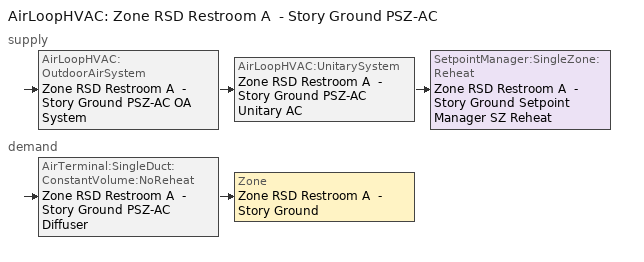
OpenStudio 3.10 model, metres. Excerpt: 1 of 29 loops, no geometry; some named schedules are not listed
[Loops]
AirLoopHVAC 'Zone RSD Restroom A  - Story Ground PSZ-AC'
 supply: AirLoopHVAC:OutdoorAirSystem 'Zone RSD Restroom A  - Story Ground PSZ-AC OA System' > AirLoopHVAC:UnitarySystem 'Zone RSD Restroom A  - Story Ground PSZ-AC Unitary AC' > SetpointManager:SingleZone:Reheat 'Zone RSD Restroom A  - Story Ground Setpoint Manager SZ Reheat'
 demand: AirTerminal:SingleDuct:ConstantVolume:NoReheat 'Zone RSD Restroom A  - Story Ground PSZ-AC Diffuser' > Zone 'Zone RSD Restroom A  - Story Ground'
[Sizing:Zone]
Zone RSD Restroom A  - Story Ground: Zone Cooling Design Supply Air Temperature Input Method=SupplyAirTemperature; Zone Cooling Design Supply Air Temperature {C}=12.7778; Zone Cooling Design Supply Air Temperature Difference {deltaC}=11.11; Zone Heating Design Supply Air Temperature Input Method=SupplyAirTemperature; Zone Heating Design Supply Air Temperature {C}=50; Zone Heating Design Supply Air Temperature Difference {deltaC}=11.11; Zone Cooling Design Supply Air Humidity Ratio {kg-H2O/kg-air}=0.0085; Zone Heating Design Supply Air Humidity Ratio {kg-H2O/kg-air}=0.008; Cooling Design Air Flow Method=DesignDay; Heating Design Air Flow Method=DesignDay; Account for Dedicated Outdoor Air System=No; Dedicated Outdoor Air System Control Strategy=NeutralSupplyAir; Dedicated Outdoor Air Low Setpoint Temperature for Design {C}=autosize; Dedicated Outdoor Air High Setpoint Temperature for Design {C}=autosize; Zone Load Sizing Method=Sensible Load Only No Latent Load; Zone Latent Cooling Design Supply Air Humidity Ratio Input Method=HumidityRatioDifference; Zone Cooling Design Supply Air Humidity Ratio Difference {kgWater/kgDryAir}=0.005; Zone Latent Heating Design Supply Air Humidity Ratio Input Method=HumidityRatioDifference; Zone Humidification Design Supply Air Humidity Ratio Difference {kgWater/kgDryAir}=0.005; Sizing Option=Coincident
[Zone equipment]
Zone RSD Restroom A  - Story Ground: Zone RSD Restroom A  - Story Ground Exhaust Fan, Zone RSD Restroom A  - Story Ground PSZ-AC Diffuser
[Fan:ZoneExhaust]
Zone RSD Restroom A  - Story Ground Exhaust Fan: Availability Schedule=D_RSD_All_Fan_Yr; Fan Total Efficiency=0.563391; Pressure Rise {Pa}=124.544; Maximum Flow Rate {m3/s}=0.0692124; Flow Fraction Schedule=D_RSD_All_Fan_Yr; System Availability Manager Coupling Mode=Decoupled
[AirLoopHVAC]
Zone RSD Restroom A  - Story Ground PSZ-AC: Availability Schedule=Always On Discrete; Design Supply Air Flow Rate {m3/s}=0.0633757; Design Return Air Flow Fraction of Supply Air Flow=1
[Sizing:System]
Zone RSD Restroom A  - Story Ground PSZ-AC: Type of Load to Size On=Sensible; Design Outdoor Air Flow Rate {m3/s}=0.0633757; Central Heating Maximum System Air Flow Ratio=1; Preheat Design Temperature {C}=7.22222; Preheat Design Humidity Ratio {kg-H2O/kg-Air}=0.008; Precool Design Temperature {C}=12.7778; Precool Design Humidity Ratio {kg-H2O/kg-Air}=0.008; Central Cooling Design Supply Air Temperature {C}=12.7778; Central Heating Design Supply Air Temperature {C}=50; Sizing Option=Coincident; 100% Outdoor Air in Cooling=No; 100% Outdoor Air in Heating=No; Central Cooling Design Supply Air Humidity Ratio {kg-H2O/kg-Air}=0.0085; Central Heating Design Supply Air Humidity Ratio {kg-H2O/kg-Air}=0.008; Cooling Design Air Flow Method=DesignDay; Heating Design Air Flow Method=DesignDay; System Outdoor Air Method=ZoneSum; Zone Maximum Outdoor Air Fraction=1; Cooling Supply Air Flow Rate Per Floor Area {m3/s-m2}=0.00996765; Cooling Fraction of Autosized Cooling Supply Air Flow Rate=1; Cooling Supply Air Flow Rate Per Unit Cooling Capacity {m3/s-W}=3.94755e-05; Heating Supply Air Flow Rate Per Floor Area {m3/s-m2}=0.00996765; Heating Fraction of Autosized Heating Supply Air Flow Rate=1; Heating Fraction of Autosized Cooling Supply Air Flow Rate=1; Heating Supply Air Flow Rate Per Unit Heating Capacity {m3/s-W}=3.15882e-05; Cooling Design Capacity Method=CoolingDesignCapacity; Cooling Design Capacity {W}=1201.57; Cooling Design Capacity Per Floor Area {W/m2}=234.7; Fraction of Autosized Cooling Design Capacity=1; Heating Design Capacity Method=HeatingDesignCapacity; Heating Design Capacity {W}=1809.29; Heating Design Capacity Per Floor Area {W/m2}=157; Fraction of Autosized Heating Design Capacity=1; Central Cooling Capacity Control Method=OnOff; Occupant Diversity=1
[SetpointManager:SingleZone:Reheat]
Zone RSD Restroom A  - Story Ground Setpoint Manager SZ Reheat: Minimum Supply Air Temperature {C}=12.7778; Maximum Supply Air Temperature {C}=50; Control Zone=Zone RSD Restroom A  - Story Ground; Setpoint Node or NodeList=Zone RSD Restroom A  - Story Ground PSZ-AC Supply Outlet Node
[Coil:Heating:Gas]
Zone RSD Restroom A  - Story Ground PSZ-AC Gas Htg Coil: Availability Schedule=Always On Discrete; Gas Burner Efficiency=0.8; Nominal Capacity {W}=3013.7; On Cycle Parasitic Electric Load {W}=0; Off Cycle Parasitic Gas Load {W}=0
[Coil:Heating:Electric]
Zone RSD Restroom A  - Story Ground PSZ-AC No Heat: Availability Schedule=Always Off Discrete; Efficiency=1; Nominal Capacity {W}=0
[Coil:Cooling:DX:SingleSpeed]
Zone RSD Restroom A  - Story Ground PSZ-AC 1spd DX AC Clg Coil 4kBtu/hr 9.7SEER 4kBtu/hr 13.0SEER: Availability Schedule=Always On Discrete; Rated Total Cooling Capacity {W}=1497.69; Rated Sensible Heat Ratio=0.716532; Rated COP {W/W}=3.91157; Rated Air Flow Rate {m3/s}=0.0633757; Rated Evaporator Fan Power Per Volume Flow Rate 2017 {W/(m3/s)}=773.3; Rated Evaporator Fan Power Per Volume Flow Rate 2023 {W/(m3/s)}=934.4; Total Cooling Capacity Function of Temperature Curve=SpltAC1Sp_ClCap_fT; Total Cooling Capacity Function of Flow Fraction Curve=DXCOOL-NECB2011-REF-CAPFFLOW; Energy Input Ratio Function of Temperature Curve=SpltAC1Sp_EIR_fT; Energy Input Ratio Function of Flow Fraction Curve=DXCOOL-NECB2011-REF-COOLEIRFFLOW; Part Load Fraction Correlation Curve=DXCOOL-NECB2011-REF-COOLPLFFPLR; Minimum Outdoor Dry-Bulb Temperature for Compressor Operation {C}=-25; Nominal Time for Condensate Removal to Begin {s}=0; Ratio of Initial Moisture Evaporation Rate and Steady State Latent Capacity=0; Maximum Cycling Rate {cycles/hr}=0; Latent Capacity Time Constant {s}=0; Condenser Type=AirCooled; Evaporative Condenser Effectiveness=0.9; Evaporative Condenser Air Flow Rate {m3/s}=autosize; Evaporative Condenser Pump Rated Power Consumption {W}=autosize; Crankcase Heater Capacity {W}=0; Maximum Outdoor Dry-Bulb Temperature for Crankcase Heater Operation {C}=10; Basin Heater Capacity {W/K}=0; Basin Heater Setpoint Temperature {C}=2
[Fan:OnOff]
Zone RSD Restroom A  - Story Ground PSZ-AC Fan: Availability Schedule=Always On Discrete; Fan Total Efficiency=0.546; Pressure Rise {Pa}=622.722; Maximum Flow Rate {m3/s}=0.0633757; Motor Efficiency=0.84; Motor In Airstream Fraction=1; Fan Power Ratio Function of Speed Ratio Curve=Fan On Off Power Curve 15; Fan Efficiency Ratio Function of Speed Ratio Curve=Fan On Off Efficiency Curve 15
[AirLoopHVAC:UnitarySystem]
Zone RSD Restroom A  - Story Ground PSZ-AC Unitary AC: Control Type=Load; Controlling Zone or Thermostat Location=Zone RSD Restroom A  - Story Ground; Dehumidification Control Type=None; Availability Schedule=Outage Availability Schedule; Supply Fan=Zone RSD Restroom A  - Story Ground PSZ-AC Fan; Fan Placement=DrawThrough; Supply Air Fan Operating Mode Schedule=Always On Discrete; Heating Coil=Zone RSD Restroom A  - Story Ground PSZ-AC Gas Htg Coil; DX Heating Coil Sizing Ratio=1; Cooling Coil=Zone RSD Restroom A  - Story Ground PSZ-AC 1spd DX AC Clg Coil 4kBtu/hr 9.7SEER 4kBtu/hr 13.0SEER; Use DOAS DX Cooling Coil=No; DOAS DX Cooling Coil Leaving Minimum Air Temperature {C}=2; Latent Load Control=SensibleOnlyLoadControl; Supplemental Heating Coil=Zone RSD Restroom A  - Story Ground PSZ-AC No Heat; Supply Air Flow Rate Method During Cooling Operation=SupplyAirFlowRate; Supply Air Flow Rate During Cooling Operation {m3/s}=0.0633757; Supply Air Flow Rate Method During Heating Operation=SupplyAirFlowRate; Supply Air Flow Rate During Heating Operation {m3/s}=0.0633757; Supply Air Flow Rate Method When No Cooling or Heating is Required=None; No Load Supply Air Flow Rate Control Set To Low Speed=Yes; Maximum Supply Air Temperature {C}=50; Maximum Outdoor Dry-Bulb Temperature for Supplemental Heater Operation {C}=21; Ancilliary On-Cycle Electric Power {W}=0; Ancilliary Off-Cycle Electric Power {W}=0
[Controller:OutdoorAir]
Zone RSD Restroom A  - Story Ground PSZ-AC OA System Controller: Minimum Outdoor Air Flow Rate {m3/s}=0.0301074; Maximum Outdoor Air Flow Rate {m3/s}=0.0633757; Economizer Control Type=NoEconomizer; Economizer Control Action Type=ModulateFlow; Economizer Maximum Limit Dry-Bulb Temperature {C}=28; Economizer Maximum Limit Enthalpy {J/kg}=64000; Lockout Type=LockoutWithCompressor; Minimum Limit Type=FixedMinimum; Minimum Outdoor Air Schedule=Zone RSD Restroom A  - Story Ground PSZ-AC_night_ventcycle_schedule; Controller Mechanical Ventilation=Controller Mechanical Ventilation 16; High Humidity Control=No; High Humidity Outdoor Air Flow Ratio=1; Control High Indoor Humidity Based on Outdoor Humidity Ratio=Yes; Heat Recovery Bypass Control Type=BypassWhenWithinEconomizerLimits; Economizer Operation Staging=InterlockedWithMechanicalCooling
[Controller:MechanicalVentilation]
Controller Mechanical Ventilation 16: Availability Schedule=Always On Discrete
[AirLoopHVAC:OutdoorAirSystem]
Zone RSD Restroom A  - Story Ground PSZ-AC OA System: Controller=Zone RSD Restroom A  - Story Ground PSZ-AC OA System Controller
[AirTerminal:SingleDuct:ConstantVolume:NoReheat]
Zone RSD Restroom A  - Story Ground PSZ-AC Diffuser: Availability Schedule=Always On Discrete; Maximum Air Flow Rate {m3/s}=0.0633757
[Schedule:Ruleset]
D_RSD_All_Fan_Yr: Default Day Schedule=D_RSD_All_Fan_Yr Default; Summer Design Day Schedule=D_RSD_All_Fan_Yr Summer Design Day; Winter Design Day Schedule=D_RSD_All_Fan_Yr Winter Design Day
[Schedule:Day]
D_RSD_All_Fan_Yr Default; autogen D_RSD_All_Fan_Yr 0_day_sch: Average, 9, 0, 0, 23, 0, 1, 24, 0, 0
D_RSD_All_Fan_Yr Winter Design Day; D_RSD_All_Fan_Yr Summer Design Day: No, 9, 0, 0, 23, 0, 1, 24, 0, 0
Schedule Day 41: 1, 0, 0, 2, 0, 0, 3, 0, 0, 4, 0, 0, 5, 0, 0, 6, 0, 0, 7, 0, 0, 8, 0, 0, 9, 0, 0, 10, 0, 1, 11, 0, 1, 12, 0, 1, 13, 0, 1, 14, 0, 1, 15, 0, 0, 16, 0, 0, 17, 0, 0, 18, 0, 0, 19, 0, 0, 20, 0, 0, 21, 0, 0, 22, 0, 0, 23, 0, 0, 24, 0, 0
Schedule Day 42: 1, 0, 0, 2, 0, 0, 3, 0, 0, 4, 0, 0, 5, 0, 0, 6, 0, 0, 7, 0, 0, 8, 0, 0, 9, 0, 0, 10, 0, 0, 11, 0, 0, 12, 0, 0, 13, 0, 0, 14, 0, 0, 15, 0, 1, 16, 0, 1, 17, 0, 1, 18, 0, 1, 19, 0, 1, 20, 0, 1, 21, 0, 1, 22, 0, 1, 23, 0, 1, 24, 0, 0
[Schedule:Rule] Schedule Ruleset=D_RSD_All_Fan_Yr; Apply Sunday=Yes; Apply Monday=Yes; Apply Tuesday=Yes; Apply Wednesday=Yes; Apply Thursday=Yes; Apply Friday=Yes; Apply Saturday=Yes
autogen D_RSD_All_Fan_Yr 0: Rule Order=2; Day Schedule=autogen D_RSD_All_Fan_Yr 0_day_sch; Date Specification Type=SpecificDates; Specific Month 1=1; Specific Day 1=2; Specific Month 2=1; Specific Day 2=3; Specific Month 3=1; Specific Day 3=9; Specific Month 4=1; Specific Day 4=10; Specific Month 5=1; Specific Day 5=16; Specific Month 6=1; Specific Day 6=17; Specific Month 7=1; Specific Day 7=23; Specific Month 8=1; Specific Day 8=24; Specific Month 9=1; Specific Day 9=30; Specific Month 10=1; Specific Day 10=31; Specific Month 11=2; Specific Day 11=6; Specific Month 12=2; Specific Day 12=7; Specific Month 13=2; Specific Day 13=13; Specific Month 14=2; Specific Day 14=14; Specific Month 15=2; Specific Day 15=20; Specific Month 16=2; Specific Day 16=21; Specific Month 17=2; Specific Day 17=27; Specific Month 18=2; Specific Day 18=28; Specific Month 19=3; Specific Day 19=6; Specific Month 20=3; Specific Day 20=7; Specific Month 21=3; Specific Day 21=13; Specific Month 22=3; Specific Day 22=14; Specific Month 23=3; Specific Day 23=20; Specific Month 24=3; Specific Day 24=21; Specific Month 25=3; Specific Day 25=27; Specific Month 26=3; Specific Day 26=28; Specific Month 27=4; Specific Day 27=3; Specific Month 28=4; Specific Day 28=4; Specific Month 29=4; Specific Day 29=10; Specific Month 30=4; Specific Day 30=11; Specific Month 31=4; Specific Day 31=17; Specific Month 32=4; Specific Day 32=18; Specific Month 33=4; Specific Day 33=24; Specific Month 34=4; Specific Day 34=25; Specific Month 35=5; Specific Day 35=1; Specific Month 36=5; Specific Day 36=2; Specific Month 37=5; Specific Day 37=8; Specific Month 38=5; Specific Day 38=9; Specific Month 39=5; Specific Day 39=15; Specific Month 40=5; Specific Day 40=16; Specific Month 41=5; Specific Day 41=22; Specific Month 42=5; Specific Day 42=23; Specific Month 43=5; Specific Day 43=29; Specific Month 44=5; Specific Day 44=30; Specific Month 45=6; Specific Day 45=5; Specific Month 46=6; Specific Day 46=6; Specific Month 47=6; Specific Day 47=12; Specific Month 48=6; Specific Day 48=13; Specific Month 49=6; Specific Day 49=19; Specific Month 50=6; Specific Day 50=20; Specific Month 51=6; Specific Day 51=26; Specific Month 52=6; Specific Day 52=27; Specific Month 53=7; Specific Day 53=3; Specific Month 54=7; Specific Day 54=4; Specific Month 55=7; Specific Day 55=10; Specific Month 56=7; Specific Day 56=11; Specific Month 57=7; Specific Day 57=17; Specific Month 58=7; Specific Day 58=18; Specific Month 59=7; Specific Day 59=24; Specific Month 60=7; Specific Day 60=25; Specific Month 61=7; Specific Day 61=31; Specific Month 62=8; Specific Day 62=1; Specific Month 63=8; Specific Day 63=7; Specific Month 64=8; Specific Day 64=8; Specific Month 65=8; Specific Day 65=14; Specific Month 66=8; Specific Day 66=15; Specific Month 67=8; Specific Day 67=21; Specific Month 68=8; Specific Day 68=22; Specific Month 69=8; Specific Day 69=28; Specific Month 70=8; Specific Day 70=29; Specific Month 71=9; Specific Day 71=4; Specific Month 72=9; Specific Day 72=5; Specific Month 73=9; Specific Day 73=11; Specific Month 74=9; Specific Day 74=12; Specific Month 75=9; Specific Day 75=18; Specific Month 76=9; Specific Day 76=19; Specific Month 77=9; Specific Day 77=25; Specific Month 78=9; Specific Day 78=26; Specific Month 79=10; Specific Day 79=2; Specific Month 80=10; Specific Day 80=3; Specific Month 81=10; Specific Day 81=9; Specific Month 82=10; Specific Day 82=10; Specific Month 83=10; Specific Day 83=16; Specific Month 84=10; Specific Day 84=17; Specific Month 85=10; Specific Day 85=23; Specific Month 86=10; Specific Day 86=24; Specific Month 87=10; Specific Day 87=30; Specific Month 88=10; Specific Day 88=31; Specific Month 89=11; Specific Day 89=6; Specific Month 90=11; Specific Day 90=7; Specific Month 91=11; Specific Day 91=13; Specific Month 92=11; Specific Day 92=14; Specific Month 93=11; Specific Day 93=20; Specific Month 94=11; Specific Day 94=21; Specific Month 95=11; Specific Day 95=27; Specific Month 96=11; Specific Day 96=28; Specific Month 97=12; Specific Day 97=4; Specific Month 98=12; Specific Day 98=5; Specific Month 99=12; Specific Day 99=11; Specific Month 100=12; Specific Day 100=12; Specific Month 101=12; Specific Day 101=18; Specific Month 102=12; Specific Day 102=19; Specific Month 103=12; Specific Day 103=25; Specific Month 104=12; Specific Day 104=26
D_RSD_All_Fan_Yr Outage Day 227: Rule Order=1; Day Schedule=Schedule Day 41; Date Specification Type=DateRange; Start Month=8; Start Day=15; End Month=8; End Day=15
D_RSD_All_Fan_Yr Outage Day 228: Rule Order=0; Day Schedule=Schedule Day 42; Date Specification Type=DateRange; Start Month=8; Start Day=16; End Month=8; End Day=16
[Schedule:Constant]
Name | Value
Always On Discrete; Zone RSD Restroom A  - Story Ground PSZ-AC_night_ventcycle_schedule | 1
Always Off Discrete | 0
[Curve:Exponent]
Fan On Off Power Curve 15: Coefficient1 Constant=1; Coefficient2 Constant=0; Coefficient3 Constant=0; Minimum Value of x=0; Maximum Value of x=1
[Curve:Cubic] Maximum Value of x=1
Name | Coefficient1 Constant | Coefficient2 x | Coefficient3 x**2 | Coefficient4 x**3 | Minimum Value of x
Fan On Off Efficiency Curve 15 | 1 | 0 | 0 | 0 | 0
DXCOOL-NECB2011-REF-COOLPLFFPLR | 0.0277 | 4.9151 | -8.184 | 4.2702 | 0.7
[Curve:Biquadratic] Minimum Value of x=7.22222; Maximum Value of x=29.44444; Minimum Value of y=-23.333; Maximum Value of y=46.11111
Name | Coefficient1 Constant | Coefficient2 x | Coefficient3 x**2 | Coefficient4 y | Coefficient5 y**2 | Coefficient6 x*y
SpltAC1Sp_ClCap_fT | 0.67916 | 0.016938 | 0.00069336 | 0.0045576 | -8.42e-05 | -0.00047628
SpltAC1Sp_EIR_fT | 0.739046 | -0.00778968 | 0.000128304 | -0.00027 | 0.0006642 | -0.000648
[Curve:Quadratic] Coefficient1 Constant=1; Coefficient2 x=0; Coefficient3 x**2=0; Minimum Value of x=0; Maximum Value of x=1
DXCOOL-NECB2011-REF-CAPFFLOW; DXCOOL-NECB2011-REF-COOLEIRFFLOW
